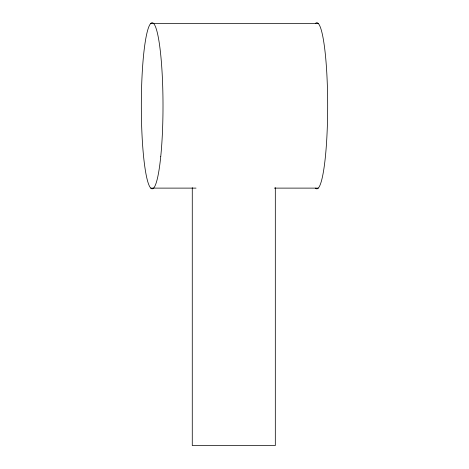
<?xml version="1.0" encoding="UTF-8"?>
<svg xmlns="http://www.w3.org/2000/svg" width="469" height="469" viewBox="0 0 469 469"><rect width="100%" height="100%" fill="white"/><g stroke="black" fill="none" stroke-linecap="round" stroke-linejoin="round"><path stroke-width="0.7" d="M150.754 23.45L318.246 23.45M150.754 188.116L196.03 188.116M274.336 188.116L318.246 188.116M275.315 187.629L275.315 445.55L192.272 445.55L192.272 187.629M315.42 23.45A83.042 10.84 -90 0 1 327.673 105.783A83.042 10.84 -90 0 1 315.42 188.116M160.767 156.335A83.042 10.84 -90 0 0 153.58 23.45A83.042 10.84 -90 0 0 142.154 137.564A83.042 10.84 -90 0 0 160.767 156.335"/></g></svg>
